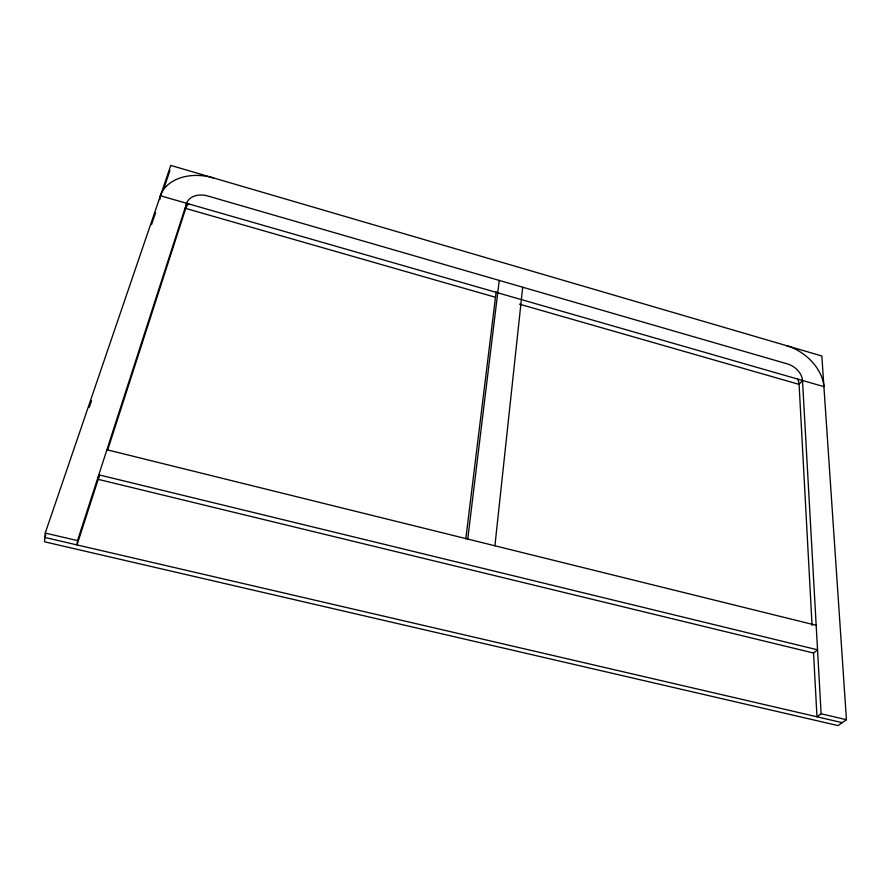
<?xml version="1.0" encoding="UTF-8"?>
<svg xmlns="http://www.w3.org/2000/svg" width="891" height="891" viewBox="0 0 891 891"><rect width="100%" height="100%" fill="white"/><g stroke="black" fill="none" stroke-linecap="round" stroke-linejoin="round"><path stroke-width="1.34" d="M45.229 533.074L44.55 541.795L838.008 725.575L846.45 719.705L821.836 355.988L170.771 165.425L45.229 533.074L77.528 540.592L77.016 544.924L99.469 475.404M494.917 545.782L522.705 287.225M467.719 539.055L499.25 280.431M465.804 538.821L496.164 291.836M159.812 199.64L160.413 195.753A45.073 32.421 14.7 0 1 213.461 177.922M107.7 449.91L185.707 208.416L186.631 203.293A18.032 12.964 14.7 0 1 207.826 195.998L787.555 363.951A16.105 10.993 37.7 0 1 802.501 380.468L821.112 713.802L816.98 716.798L813.55 653.081L817.548 649.817L98.801 474.825L98.188 479.358L813.55 653.025M77.528 540.592L186.631 203.293M45.786 534.834L44.884 537.462L842.207 722.657M89.245 407.321L91.495 400.727M151.537 224.588L155.591 212.715M164.1 187.756L169.936 170.638M812.057 625.382L799.093 384.377L802.501 380.468M821.112 713.802L846.45 719.705M106.909 449.755L816.178 625.293M160.413 195.753L823.908 386.627A40.273 27.487 37.7 0 0 786.675 345.697M185.027 208.216L495.363 297.249M519.442 304.154L799.027 384.355M797.59 378.976A16.038 10.982 37.8 0 1 799.093 384.377M185.707 208.416A17.943 12.942 14.6 0 1 188.814 203.839"/></g></svg>
